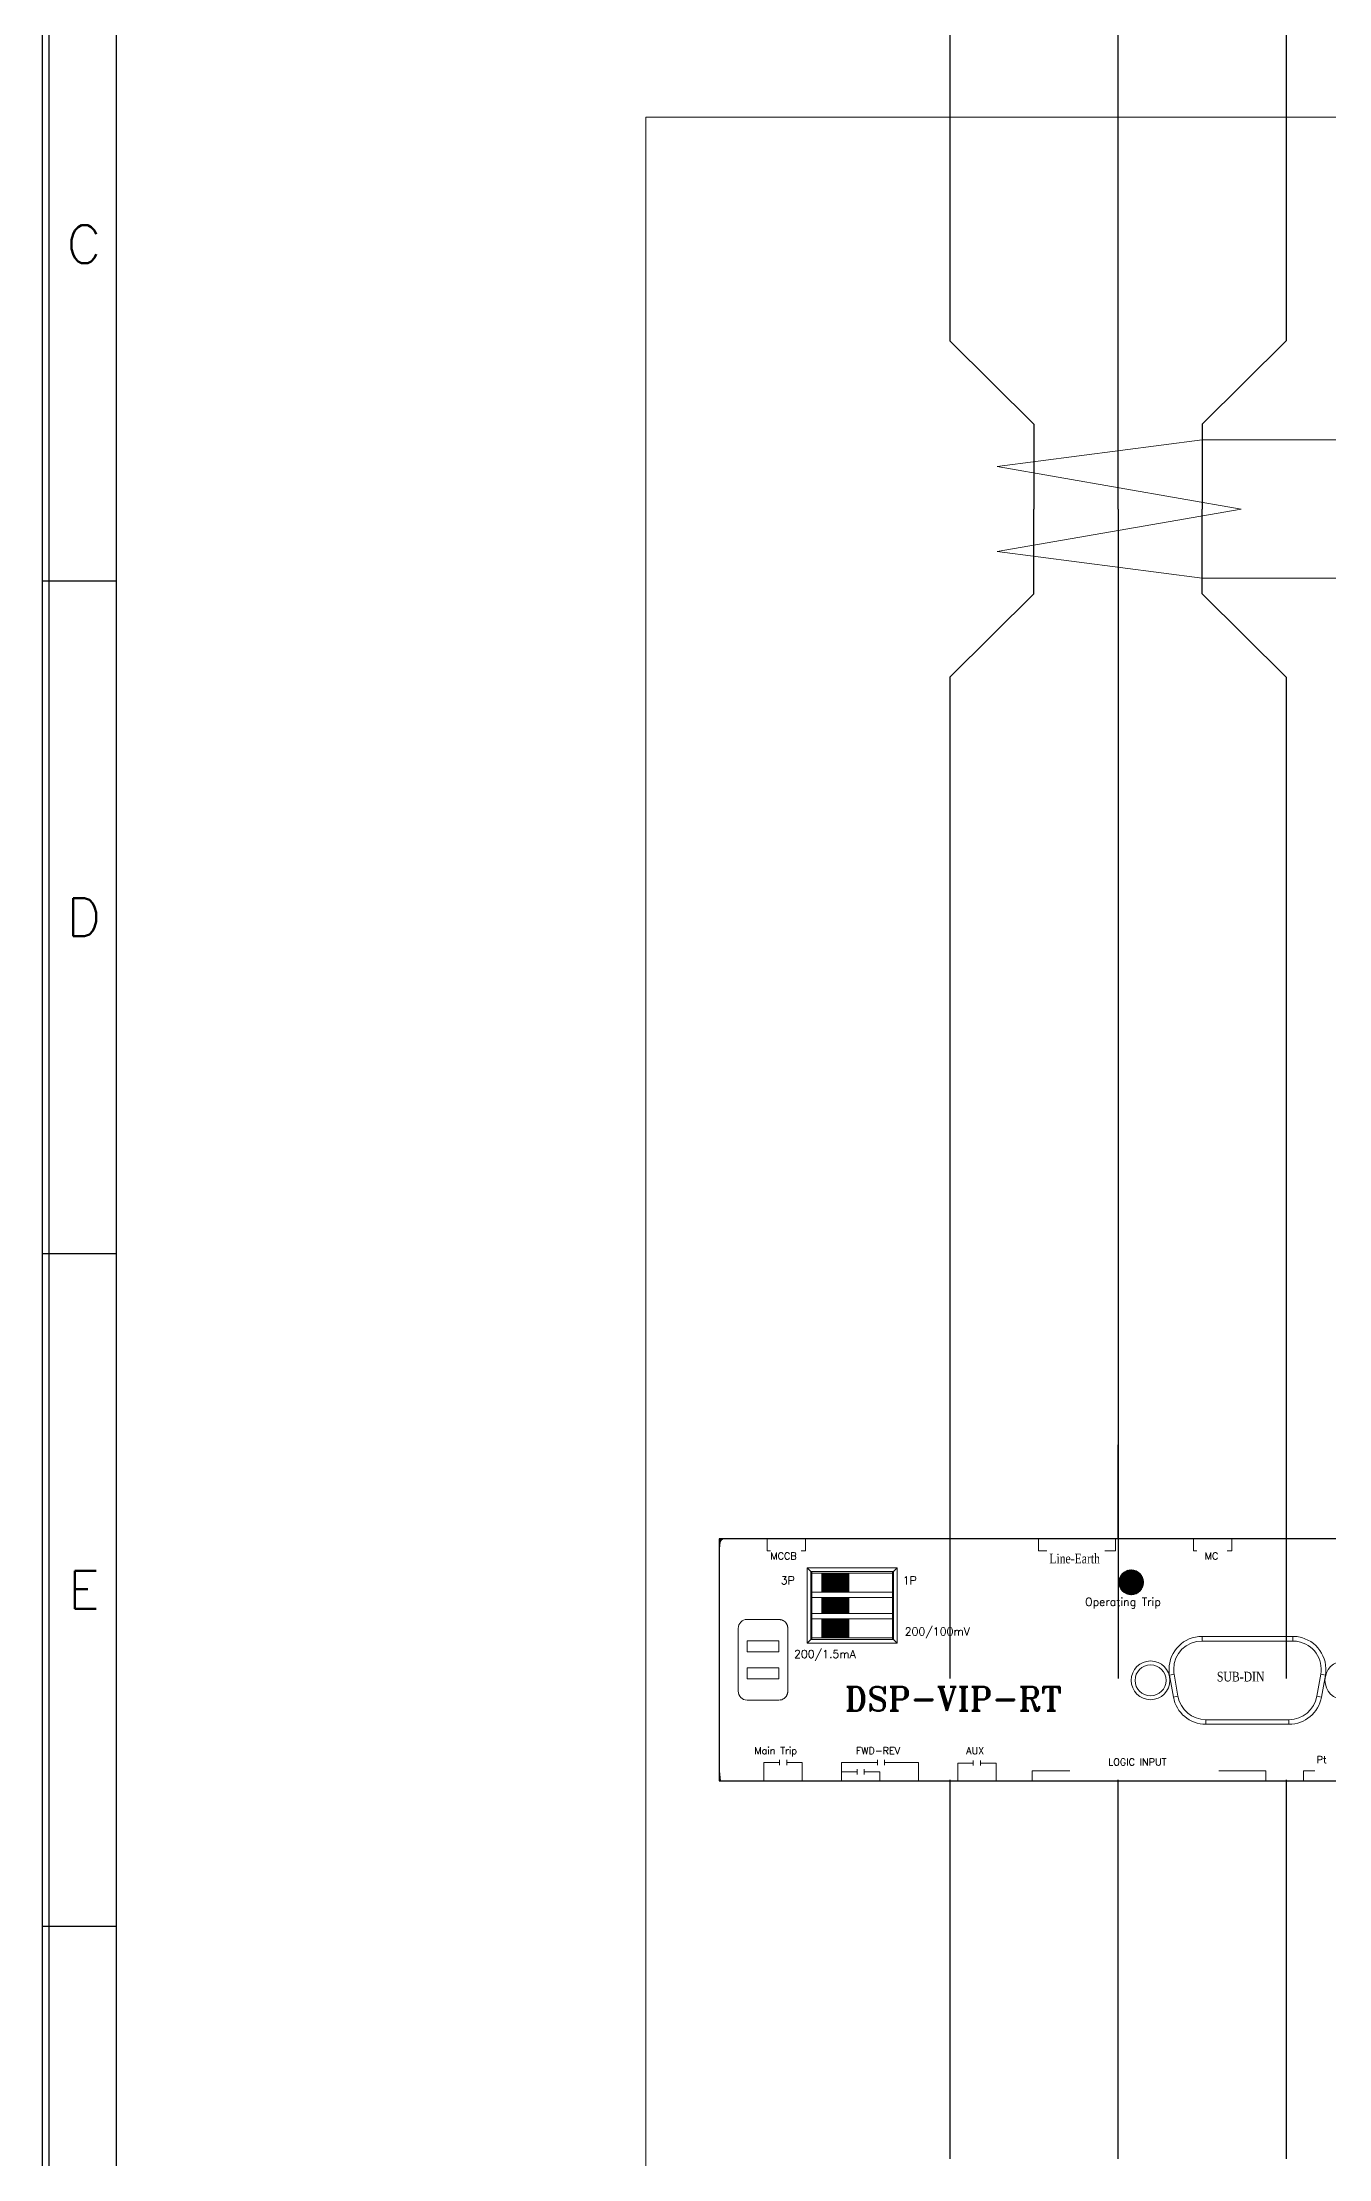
# Model space of a CAD drawing. Header units: millimetres. Extents: x 107 to 2900, y 85 to 3996.
# Drawn here: x 110.9 to 234.8, y 2182.7 to 2386.6 of the extents above; entities that cross this region are included whole.
import ezdxf
from ezdxf.enums import TextEntityAlignment as Align

# ---------------------------------------------------------------- set-up
doc = ezdxf.new("R2010")
doc.units = ezdxf.units.MM
for name, color, linetype in [('20', 2, 'Continuous'), ('30', 3, 'Continuous'), ('70', 7, 'Continuous')]:
    doc.layers.add(name, color=color, linetype=linetype)
doc.styles.add('SIMPLEX', font='SIMPLEX')
doc.styles.add('SS', font='batang.ttc', dxfattribs={"width": 0.8})
doc.styles.add('STYLE2', font='romant.shx')

msp = doc.modelspace()

# ---------------------------------------------------------------- hatches: boundary and pattern name
at = {"layer": '70', "lineweight": 15}
h = msp.add_hatch(dxfattribs=at)
h.set_pattern_fill('ANSI31', color=256, scale=0.5184, style=0)
h.set_pattern_definition([(45, (-1448.531125, 8622.46598), (-0.0458205194, 0.0458205194), [])])
h.paths.add_polyline_path([(188.557, 2239.114), (185.965, 2239.114), (185.965, 2237.299), (188.557, 2237.299)])
h.paths.add_polyline_path([(188.557, 2236.781), (185.965, 2236.781), (185.965, 2235.228), (188.557, 2235.228)])
h.paths.add_polyline_path([(188.557, 2234.709), (185.965, 2234.709), (185.965, 2232.895), (188.557, 2232.895)])
at = {"layer": '70', "lineweight": 20}
h = msp.add_hatch(dxfattribs=at)
h.set_pattern_fill('ANSI31', color=3, scale=0.5184, style=0)
h.set_pattern_definition([(45, (-2520.83927, 15044.425845), (-0.04582051942, 0.04582051942), [])])
h.paths.add_polyline_path([(214.559, 2238.243, 1), (216.948, 2238.243, 1)])

# ---------------------------------------------------------------- linework, layer by layer
at = {"color": 0, "lineweight": 30}
for p, q in [((198.29, 2397.667), (198.29, 2357.808)), ((214.49, 2357.808), (214.49, 2397.667)), ((230.69, 2397.667), (230.69, 2357.808)), ((198.29, 2357.808), (206.39, 2349.781)), ((214.49, 2341.608), (214.49, 2357.808)), ((230.69, 2357.808), (222.59, 2349.781)), ((206.39, 2349.781), (206.39, 2341.608)), ((222.59, 2349.781), (222.59, 2341.608)), ((206.39, 2333.434), (206.39, 2341.608)), ((214.49, 2341.608), (214.49, 2228.979)), ((222.59, 2333.434), (222.59, 2341.608)), ((198.29, 2325.408), (206.39, 2333.434)), ((230.69, 2325.408), (222.59, 2333.434)), ((198.29, 2325.408), (198.29, 2293.008)), ((230.69, 2325.408), (230.69, 2293.008)), ((198.29, 2293.008), (198.29, 2228.979)), ((230.69, 2293.008), (230.69, 2228.979)), ((198.29, 2251.479), (198.29, 2242.423)), ((214.49, 2242.423), (214.49, 2251.479)), ((230.69, 2251.479), (230.69, 2242.423)), ((198.29, 2219.232), (198.29, 2182.732)), ((214.49, 2182.732), (214.49, 2219.232)), ((230.69, 2219.232), (230.69, 2182.732))]:
    msp.add_line(p, q, dxfattribs=at)
at = {"color": 1, "lineweight": 15}
msp.add_line((437.681, 2379.361), (169.011, 2379.361), dxfattribs=at)
at = {"color": 0, "lineweight": 15}
for p, q in [((222.59, 2348.262), (276.451, 2348.262)), ((222.59, 2334.953), (254.878, 2334.953))]:
    msp.add_line(p, q, dxfattribs=at)
at = {"color": 7, "lineweight": 30}
for p, q in [((255.421, 2242.423), (176.086, 2242.423)), ((176.086, 2242.423), (176.086, 2219.137)), ((176.086, 2219.137), (255.421, 2219.137))]:
    msp.add_line(p, q, dxfattribs=at)
at = {"color": 7, "lineweight": 15}
for p, q in [((184.538, 2232.366), (184.538, 2239.643)), ((184.538, 2239.643), (193.233, 2239.643)), ((184.911, 2239.269), (184.538, 2239.643)), ((184.911, 2232.739), (184.911, 2239.269)), ((184.911, 2239.269), (192.86, 2239.269)), ((184.911, 2239.114), (192.86, 2239.114)), ((184.989, 2232.739), (184.989, 2239.269)), ((188.557, 2237.299), (188.557, 2239.114)), ((192.782, 2239.269), (192.782, 2232.739)), ((192.86, 2239.269), (193.233, 2239.643)), ((192.86, 2239.269), (192.86, 2232.739)), ((193.233, 2239.643), (193.233, 2232.366)), ((184.989, 2237.299), (192.782, 2237.299)), ((184.989, 2236.781), (192.782, 2236.781)), ((188.557, 2235.228), (188.557, 2236.781)), ((178.771, 2234.663), (181.835, 2234.663)), ((192.86, 2235.228), (184.989, 2235.228)), ((192.86, 2234.709), (184.989, 2234.709)), ((188.557, 2232.895), (188.557, 2234.709)), ((177.912, 2227.755), (177.912, 2233.805)), ((182.693, 2233.805), (182.693, 2227.755)), ((184.911, 2232.739), (184.538, 2232.366)), ((193.233, 2232.366), (184.538, 2232.366)), ((192.782, 2232.895), (184.911, 2232.895)), ((192.86, 2232.739), (184.911, 2232.739)), ((192.86, 2232.739), (193.233, 2232.366)), ((222.578, 2233.037), (231.318, 2233.037)), ((222.578, 2233.037), (222.578, 2232.589)), ((222.578, 2232.589), (231.318, 2232.589)), ((231.318, 2233.037), (231.318, 2232.589)), ((219.447, 2229.305), (219.888, 2229.383)), ((219.819, 2227.192), (219.447, 2229.305)), ((220.261, 2227.27), (219.888, 2229.383)), ((234.008, 2229.383), (233.636, 2227.27)), ((234.45, 2229.305), (234.008, 2229.383)), ((234.45, 2229.305), (234.077, 2227.192)), ((181.835, 2226.897), (178.771, 2226.897)), ((219.819, 2227.192), (220.261, 2227.27)), ((234.077, 2227.192), (233.636, 2227.27)), ((230.946, 2225.012), (222.95, 2225.012)), ((222.95, 2224.565), (222.95, 2225.012)), ((230.946, 2224.565), (222.95, 2224.565)), ((230.946, 2224.565), (230.946, 2225.012))]:
    msp.add_line(p, q, dxfattribs=at)
at = {"color": 7, "lineweight": 0}
for p, q in [((178.771, 2232.59), (181.835, 2232.59)), ((178.771, 2231.553), (181.835, 2231.553)), ((178.771, 2229.998), (181.835, 2229.998)), ((178.771, 2228.961), (181.835, 2228.961))]:
    msp.add_line(p, q, dxfattribs=at)
at = {"color": 3, "lineweight": 15}
msp.add_circle((215.753, 2238.243), 1.194, dxfattribs=at)
at = {"color": 7, "lineweight": 15}
for centre, radius in [((217.619, 2228.8), 1.866), ((217.619, 2228.8), 1.493), ((236.277, 2228.8), 1.866)]:
    msp.add_circle(centre, radius, dxfattribs=at)
at = {"color": 7, "lineweight": 30}
msp.add_arc((176.604, 2241.905), 0.518, 90, 180, dxfattribs=at)
at = {"color": 7, "lineweight": 15}
for points in [[(176.21, 2242.423), (176.163, 2242.006), (176.122, 2241.588), (176.086, 2241.17)], [(178.771, 2234.663), (178.297, 2234.663), (177.912, 2234.278), (177.912, 2233.805)], [(177.912, 2227.755), (177.912, 2227.282), (178.297, 2226.897), (178.771, 2226.897)], [(219.819, 2227.192), (220.087, 2225.673), (221.407, 2224.565), (222.95, 2224.565)], [(220.261, 2227.27), (220.49, 2225.964), (221.625, 2225.012), (222.95, 2225.012)], [(230.946, 2225.012), (232.271, 2225.012), (233.406, 2225.964), (233.636, 2227.27)], [(230.946, 2224.565), (232.489, 2224.565), (233.809, 2225.673), (234.077, 2227.192)], [(176.086, 2220.391), (176.122, 2219.972), (176.163, 2219.554), (176.21, 2219.137)]]:
    msp.add_open_spline(points, degree=3, dxfattribs=at)
for points, knots in [([(182.693, 2233.805), (182.647, 2234.205), (182.731, 2233.674), (182.651, 2234.07), (182.483, 2234.437), (182.727, 2233.958), (182.529, 2234.309), (182.256, 2234.606), (182.636, 2234.227), (182.339, 2234.499), (181.988, 2234.697), (182.467, 2234.454), (182.1, 2234.621), (181.704, 2234.701), (182.235, 2234.617), (181.835, 2234.663)], [0, 0, 0, 0, 1, 1, 1, 2, 2, 2, 3, 3, 3, 4, 4, 4, 5, 5, 5, 5]), ([(222.578, 2233.037), (220.822, 2233.037), (219.398, 2231.613), (219.398, 2229.858), (219.398, 2229.672), (219.414, 2229.488), (219.447, 2229.305)], [0, 0, 0, 0, 1, 1, 1, 2, 2, 2, 2]), ([(222.578, 2232.589), (221.069, 2232.589), (219.846, 2231.366), (219.846, 2229.858), (219.846, 2229.699), (219.86, 2229.54), (219.888, 2229.383)], [0, 0, 0, 0, 1, 1, 1, 2, 2, 2, 2]), ([(234.45, 2229.305), (234.754, 2231.035), (233.6, 2232.684), (231.87, 2232.989), (231.688, 2233.021), (231.503, 2233.037), (231.318, 2233.037)], [0, 0, 0, 0, 1, 1, 1, 2, 2, 2, 2]), ([(234.008, 2229.383), (234.271, 2230.869), (233.278, 2232.285), (231.793, 2232.547), (231.636, 2232.576), (231.478, 2232.589), (231.318, 2232.589)], [0, 0, 0, 0, 1, 1, 1, 2, 2, 2, 2]), ([(181.835, 2226.897), (182.235, 2226.943), (181.704, 2226.859), (182.1, 2226.939), (182.467, 2227.106), (181.988, 2226.863), (182.339, 2227.061), (182.636, 2227.333), (182.256, 2226.954), (182.529, 2227.251), (182.727, 2227.602), (182.483, 2227.124), (182.651, 2227.49), (182.731, 2227.886), (182.647, 2227.355), (182.693, 2227.755)], [0, 0, 0, 0, 1, 1, 1, 2, 2, 2, 3, 3, 3, 4, 4, 4, 5, 5, 5, 5]), ([(176.09, 2221.265), (176.09, 2221.262), (176.088, 2221.26), (176.086, 2221.26), (176.083, 2221.26), (176.081, 2221.262), (176.081, 2221.265), (176.081, 2221.267), (176.083, 2221.269), (176.086, 2221.269), (176.088, 2221.269), (176.09, 2221.267), (176.09, 2221.265)], [0, 0, 0, 0, 1, 1, 1, 2, 2, 2, 3, 3, 3, 4, 4, 4, 4])]:
    msp.add_open_spline(points, degree=3, knots=knots, dxfattribs=at)
at = {"layer": '20', "color": 7}
msp.add_line((118.035, 2006.39), (118.035, 2521.982), dxfattribs=at)
at = {"layer": '30', "color": 7}
for p, q in [((110.907, 2334.71), (118.035, 2334.71)), ((110.907, 2269.91), (118.035, 2269.91)), ((110.907, 2205.11), (118.035, 2205.11))]:
    msp.add_line(p, q, dxfattribs=at)
at = {"layer": '70', "color": 1, "lineweight": 15}
msp.add_line((169.014, 2126.103), (169.011, 2379.361), dxfattribs=at)
at = {"layer": '70', "lineweight": 13}
for p, q in [((222.59, 2348.262), (202.854, 2345.694)), ((202.854, 2345.694), (226.343, 2341.608)), ((226.343, 2341.608), (202.854, 2337.521)), ((202.854, 2337.521), (222.59, 2334.953)), ((185.965, 2239.114), (185.965, 2237.299)), ((185.965, 2236.781), (185.965, 2235.228)), ((185.965, 2234.709), (185.965, 2232.895)), ((178.771, 2232.59), (178.771, 2231.553)), ((181.835, 2232.59), (181.835, 2231.553)), ((178.771, 2229.998), (178.771, 2228.961)), ((181.835, 2229.998), (181.835, 2228.961))]:
    msp.add_line(p, q, dxfattribs=at)
at = {"layer": '70', "lineweight": 15}
for p, q in [((180.707, 2241.266), (180.707, 2242.423)), ((184.392, 2241.266), (184.392, 2242.423)), ((206.827, 2241.266), (206.827, 2242.423)), ((214.243, 2241.266), (214.243, 2242.423)), ((221.756, 2241.266), (221.756, 2242.423)), ((225.441, 2241.266), (225.441, 2242.423)), ((181.038, 2241.266), (180.707, 2241.266)), ((183.963, 2241.266), (184.392, 2241.266)), ((207.62, 2241.266), (206.827, 2241.266)), ((213.217, 2241.266), (214.243, 2241.266)), ((222.086, 2241.266), (221.756, 2241.266)), ((225.011, 2241.266), (225.441, 2241.266)), ((180.397, 2220.892), (180.397, 2219.137)), ((181.89, 2220.892), (180.397, 2220.892)), ((181.89, 2221.153), (181.89, 2220.647)), ((182.589, 2221.153), (182.589, 2220.647)), ((182.589, 2220.892), (184.082, 2220.892)), ((184.082, 2220.892), (184.082, 2219.137)), ((191.315, 2220.892), (187.863, 2220.892)), ((187.863, 2220.892), (187.863, 2219.137)), ((189.356, 2219.988), (187.863, 2219.988)), ((189.356, 2220.25), (189.356, 2219.743)), ((190.055, 2220.25), (190.055, 2219.743)), ((190.055, 2219.988), (191.548, 2219.988)), ((191.315, 2221.153), (191.315, 2220.647)), ((191.548, 2219.988), (191.548, 2219.137)), ((192.014, 2221.153), (192.014, 2220.647)), ((192.014, 2220.892), (195.279, 2220.892)), ((195.279, 2220.892), (195.279, 2219.137)), ((199.058, 2220.831), (199.058, 2219.137)), ((200.551, 2220.831), (199.058, 2220.831)), ((200.551, 2221.092), (200.551, 2220.586)), ((201.25, 2221.092), (201.25, 2220.586)), ((201.25, 2220.831), (202.743, 2220.831)), ((202.744, 2220.831), (202.744, 2219.137)), ((206.219, 2220.084), (206.219, 2219.137)), ((209.847, 2220.084), (206.219, 2220.084)), ((228.724, 2220.084), (224.193, 2220.084)), ((228.724, 2220.084), (228.724, 2219.137)), ((233.441, 2220.084), (232.34, 2220.084)), ((232.34, 2220.084), (232.34, 2219.137))]:
    msp.add_line(p, q, dxfattribs=at)
at = {"layer": '70', "color": 7}
for points in [[(931.707, 1945.91), (110.907, 1945.91), (110.907, 2529.11), (931.707, 2529.11)], [(931.059, 1946.558), (111.555, 1946.558), (111.555, 2528.462), (931.059, 2528.462)]]:
    msp.add_lwpolyline(points, close=True, dxfattribs=at)

# ---------------------------------------------------------------- texts
at = {"color": 0, "style": 'STYLE2'}
for s, height, p in [('MCCB', 0.6756, (181.016, 2240.431)), ('MC', 0.6756, (222.841, 2240.431)), ('3P', 0.7706, (182.009, 2238.047)), ('1P', 0.7706, (193.751, 2238.047)), ('Operating Trip', 0.77064, (211.315, 2235.977)), ('200/100mV', 0.7706, (193.949, 2233.118)), ('200/1.5mA', 0.7706, (183.292, 2230.949)), ('DSP-VIP-RT', 2.3231, (188.161, 2225.859)), ('Main Trip', 0.6756, (179.478, 2221.69)), ('FWD-REV', 0.6756, (189.243, 2221.69)), ('AUX', 0.6756, (199.863, 2221.679)), ('LOGIC INPUT', 0.67558, (213.534, 2220.602)), ('Pt', 0.6756, (233.622, 2220.822))]:
    msp.add_text(s, height=height, dxfattribs=at).set_placement(p)
at = {"color": 0, "style": 'SS', "width": 0.8}
for s, p in [('Line-Earth', (207.864, 2240.064)), ('SUB-DIN', (224.011, 2228.69))]:
    msp.add_text(s, height=0.9331, dxfattribs=at).set_placement(p)
at = {"layer": '30', "color": 7, "style": 'SIMPLEX'}
for s, p in [('C', (114.903, 2367.11)), ('D', (114.903, 2302.31)), ('E', (114.903, 2237.51))]:
    msp.add_text(s, height=3.672, dxfattribs=at).set_placement(p, align=Align.MIDDLE)

doc.saveas('drawing.dxf')
